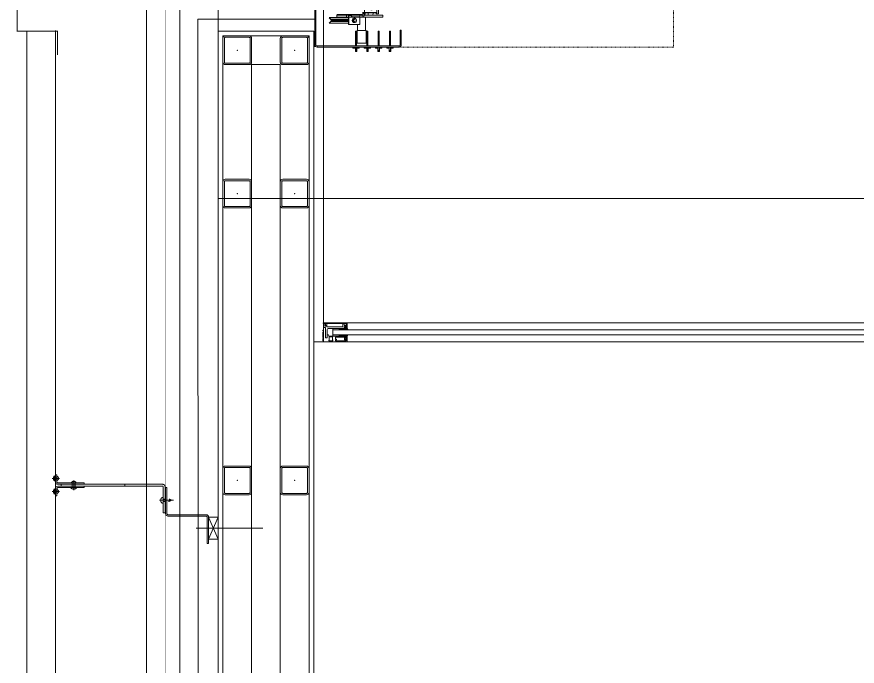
# Model space of a CAD drawing. Extents: x -2749 to 23780, y -1311 to 8245.
# Drawn here: x 1120.4 to 1296.1, y 1287.2 to 1423 of the extents above; entities that cross this region are included whole.
import ezdxf

# ---------------------------------------------------------------- set-up
doc = ezdxf.new("R2010")
doc.units = 0
doc.header["$MEASUREMENT"] = 0
doc.linetypes.add('DOT2', pattern=[0.125, 0, -0.125])
doc.layers.get('0').update_dxf_attribs({"color": 9, "lineweight": 9})
for name, color, linetype, lineweight in [('0 @ 1', 9, 'Continuous', 9), ('06D', 9, 'Continuous', 9), ('10', 9, 'Continuous', 9), ('11', 9, 'Continuous', 9), ('15', 9, 'Continuous', 9), ('20', 9, 'DOT2', 9), ('30', 251, 'Continuous', 9), ('33', 9, 'BATTING', 9), ('40', 9, 'Continuous', 9), ('40B', 9, 'Continuous', 9)]:
    doc.layers.add(name, color=color, linetype=linetype, lineweight=lineweight)
doc.linetypes.add('BATTING', pattern='A,0.0001,-0.1,[134,ltypeshp.shx,S=0.1,R=0,X=-0.1,Y=0],-0.2,[134,ltypeshp.shx,S=0.1,R=180,X=0.1,Y=0],-0.1', length=0.4001)
pattern_1 = [(225, (-604.72494, -2171.82614), (-0.0883883476, 0.0883883476), []), (135, (-604.72494, -2171.82614), (0.0883883476, 0.0883883476), [])]

# ---------------------------------------------------------------- blocks, each defined once
blk = doc.blocks.new('p- alum kaplama profil')
at = {"lineweight": 13}
blk.add_lwpolyline([(7.12, 12.59), (7.12, 26.49)], dxfattribs=at)
at = {"lineweight": 5}
blk.add_lwpolyline([(9.44, 15.16), (4.79, 15.16), (4.79, 17.16), (9.44, 17.16)], close=True, dxfattribs=at)
for points in [[(4.79, 15.16), (9.44, 17.16)], [(9.44, 15.16), (4.79, 17.16)]]:
    blk.add_lwpolyline(points, dxfattribs=at)
at = {"lineweight": 18}
blk.add_lwpolyline([(4.09, 6.16), (-1.41, 6.16), (-1.41, 6.46), (4.09, 6.46, 0.414214), (4.29, 6.66), (4.29, 14.66, -0.414214), (4.79, 15.16), (10.29, 15.16), (10.29, 14.86), (4.79, 14.86, 0.414214), (4.59, 14.66), (4.59, 6.66, -0.414214)], format="xyb", close=True, dxfattribs=at)
blk.add_lwpolyline([(-2.06, 5.56), (-2.06, -2.34), (-2.06, -15.69), (-1.66, -15.69), (-1.66, -2.34), (-1.66, 5.56), (-1.66, 5.56), (-1.66, 5.57), (-1.66, 5.57), (-1.66, 5.58), (-1.66, 5.58), (-1.65, 5.59), (-1.65, 5.59), (-1.65, 5.59), (-1.65, 5.6), (-1.65, 5.6), (-1.64, 5.61), (-1.64, 5.61), (-1.64, 5.62), (-1.64, 5.62), (-1.63, 5.62), (-1.63, 5.63), (-1.63, 5.63), (-1.62, 5.63), (-1.62, 5.64), (-1.61, 5.64), (-1.61, 5.64), (-1.61, 5.64), (-1.6, 5.65), (-1.6, 5.65), (-1.59, 5.65), (-1.59, 5.65), (-1.58, 5.65), (-1.58, 5.65), (-1.57, 5.66), (-1.57, 5.66), (-1.56, 5.66), (-1.56, 5.66), (3.94, 5.66), (3.94, 6.06), (-1.56, 6.06), (-1.58, 6.06), (-1.61, 6.05), (-1.63, 6.05), (-1.66, 6.05), (-1.68, 6.04), (-1.7, 6.03), (-1.73, 6.03), (-1.75, 6.02), (-1.77, 6.01), (-1.79, 6), (-1.82, 5.99), (-1.84, 5.97), (-1.86, 5.96), (-1.88, 5.94), (-1.89, 5.93), (-1.91, 5.91), (-1.93, 5.89), (-1.95, 5.87), (-1.96, 5.85), (-1.97, 5.83), (-1.99, 5.81), (-2, 5.79), (-2.01, 5.77), (-2.02, 5.75), (-2.03, 5.72), (-2.04, 5.7), (-2.04, 5.68), (-2.05, 5.65), (-2.05, 5.63), (-2.06, 5.61), (-2.06, 5.58)], close=True)
blk.add_lwpolyline([(-1.66, -2.34), (-2.06, -2.34)])
for points in [[(-2.36, -10.84), (-2.36, -16.39), (-2.36, -16.39, -0.414214), (-2.51, -16.54), (-2.51, -16.54), (-4.06, -16.54), (-4.06, -16.84), (-2.51, -16.84), (-2.51, -16.84, 0.414214), (-2.06, -16.39), (-2.06, -10.84)], [(-1.36, -10.84), (-1.66, -10.84), (-1.66, -16.39, 0.414214), (-1.21, -16.84), (-1.21, -16.84), (0.34, -16.84), (0.34, -16.54), (-1.21, -16.54), (-1.21, -16.54, -0.414214), (-1.36, -16.39), (-1.36, -16.39)]]:
    blk.add_lwpolyline(points, format="xyb", close=True)
for points in [[(1.56, 7.05, -10), (1.02, 7.13, -10)], [(1.05, 6.91, -10), (1.29, 7.56, -10)], [(1.29, 4.93, -10), (1.29, 7.8, -10)], [(1.53, 6.82, -10), (1.29, 7.56, -10)], [(0.67, 5.66, -10), (1.91, 5.66, -10)], [(0.67, 5.66, -10), (0.67, 5.64, -10), (0.67, 5.62, -10), (0.67, 5.6, -10), (0.68, 5.58, -10), (0.68, 5.56, -10), (0.69, 5.54, -10), (0.69, 5.52, -10), (0.7, 5.5, -10), (0.7, 5.48, -10), (0.71, 5.46, -10), (0.72, 5.45, -10), (0.73, 5.43, -10), (0.74, 5.41, -10), (0.75, 5.4, -10), (0.76, 5.38, -10), (0.77, 5.36, -10), (0.79, 5.35, -10), (0.8, 5.33, -10), (0.81, 5.32, -10), (0.83, 5.31, -10), (0.84, 5.29, -10), (0.86, 5.28, -10), (0.87, 5.27, -10), (0.89, 5.26, -10), (0.91, 5.25, -10), (0.92, 5.24, -10), (0.94, 5.23, -10), (0.96, 5.22, -10), (0.98, 5.21, -10), (1, 5.21, -10), (1.02, 5.2, -10), (1.03, 5.2, -10)], [(0.96, 5.66, -10), (0.97, 5.66, -10), (0.97, 5.66, -10), (0.97, 5.66, -10), (0.98, 5.66, -10), (0.98, 5.66, -10), (0.99, 5.66, -10), (0.99, 5.66, -10), (1, 5.66, -10), (1, 5.67, -10), (1, 5.67, -10), (1.01, 5.67, -10), (1.01, 5.67, -10), (1.01, 5.67, -10), (1.02, 5.68, -10), (1.02, 5.68, -10), (1.02, 5.68, -10), (1.03, 5.69, -10), (1.03, 5.69, -10), (1.03, 5.69, -10), (1.04, 5.7, -10), (1.04, 5.7, -10), (1.04, 5.7, -10), (1.04, 5.71, -10), (1.04, 5.71, -10), (1.05, 5.72, -10), (1.05, 5.72, -10), (1.05, 5.72, -10), (1.05, 5.73, -10), (1.05, 5.73, -10), (1.05, 5.74, -10), (1.05, 5.74, -10), (1.05, 5.75, -10)], [(1.61, 6.87, -10), (0.98, 6.96, -10)], [(1.33, 5.85, -10), (0.98, 5.88, -10)], [(1.05, 5.83, -10), (1.05, 6.01, -10)], [(1.05, 5.75, -10), (1.05, 5.83, -10)], [(1.29, 6.16, -10), (1.29, 6.26, -10)], [(1.53, 5.75, -10), (1.53, 5.92, -10)], [(1.53, 5.75, -10), (1.53, 5.74, -10), (1.53, 5.74, -10), (1.53, 5.73, -10), (1.53, 5.73, -10), (1.53, 5.72, -10), (1.54, 5.72, -10), (1.54, 5.72, -10), (1.54, 5.71, -10), (1.54, 5.71, -10), (1.54, 5.7, -10), (1.54, 5.7, -10), (1.55, 5.7, -10), (1.55, 5.69, -10), (1.55, 5.69, -10), (1.55, 5.69, -10), (1.56, 5.68, -10), (1.56, 5.68, -10), (1.56, 5.68, -10), (1.57, 5.67, -10), (1.57, 5.67, -10), (1.58, 5.67, -10), (1.58, 5.67, -10), (1.58, 5.67, -10), (1.59, 5.66, -10), (1.59, 5.66, -10), (1.6, 5.66, -10), (1.6, 5.66, -10), (1.6, 5.66, -10), (1.61, 5.66, -10), (1.61, 5.66, -10), (1.62, 5.66, -10), (1.62, 5.66, -10)], [(1.55, 5.2, -10), (1.57, 5.2, -10), (1.59, 5.21, -10), (1.6, 5.21, -10), (1.62, 5.22, -10), (1.64, 5.23, -10), (1.66, 5.24, -10), (1.68, 5.25, -10), (1.69, 5.26, -10), (1.71, 5.27, -10), (1.73, 5.28, -10), (1.74, 5.29, -10), (1.76, 5.31, -10), (1.77, 5.32, -10), (1.78, 5.33, -10), (1.8, 5.35, -10), (1.81, 5.36, -10), (1.82, 5.38, -10), (1.83, 5.4, -10), (1.84, 5.41, -10), (1.85, 5.43, -10), (1.86, 5.45, -10), (1.87, 5.46, -10), (1.88, 5.48, -10), (1.89, 5.5, -10), (1.89, 5.52, -10), (1.9, 5.54, -10), (1.9, 5.56, -10), (1.9, 5.58, -10), (1.91, 5.6, -10), (1.91, 5.62, -10), (1.91, 5.64, -10), (1.91, 5.66, -10)], [(1.03, 5.2, -10), (1.04, 5.2, -10), (1.05, 5.19, -10), (1.05, 5.19, -10), (1.06, 5.19, -10), (1.06, 5.19, -10), (1.07, 5.19, -10), (1.07, 5.19, -10), (1.08, 5.19, -10), (1.08, 5.19, -10), (1.09, 5.19, -10), (1.09, 5.18, -10), (1.1, 5.18, -10), (1.1, 5.18, -10), (1.11, 5.18, -10), (1.11, 5.18, -10), (1.12, 5.18, -10), (1.12, 5.18, -10), (1.13, 5.18, -10), (1.13, 5.18, -10), (1.14, 5.18, -10), (1.15, 5.18, -10), (1.15, 5.18, -10), (1.16, 5.17, -10), (1.16, 5.17, -10), (1.17, 5.17, -10), (1.17, 5.17, -10), (1.18, 5.17, -10), (1.18, 5.17, -10), (1.19, 5.17, -10), (1.19, 5.17, -10), (1.2, 5.17, -10), (1.2, 5.17, -10)], [(1.2, 5.17, -10), (1.2, 5.2, -10)], [(1.38, 5.2, -10), (1.2, 5.2, -10)], [(1.38, 5.17, -10), (1.38, 5.2, -10)], [(1.38, 5.17, -10), (1.38, 5.17, -10), (1.39, 5.17, -10), (1.39, 5.17, -10), (1.4, 5.17, -10), (1.41, 5.17, -10), (1.41, 5.17, -10), (1.42, 5.17, -10), (1.42, 5.17, -10), (1.43, 5.17, -10), (1.43, 5.18, -10), (1.44, 5.18, -10), (1.44, 5.18, -10), (1.45, 5.18, -10), (1.45, 5.18, -10), (1.46, 5.18, -10), (1.46, 5.18, -10), (1.47, 5.18, -10), (1.47, 5.18, -10), (1.48, 5.18, -10), (1.48, 5.18, -10), (1.49, 5.18, -10), (1.5, 5.19, -10), (1.5, 5.19, -10), (1.51, 5.19, -10), (1.51, 5.19, -10), (1.52, 5.19, -10), (1.52, 5.19, -10), (1.53, 5.19, -10), (1.53, 5.19, -10), (1.54, 5.19, -10), (1.54, 5.2, -10), (1.55, 5.2, -10)], [(-2.86, -13.04, 0), (-0.86, -13.04, 0)], [(-2.36, -12.52, 0), (-2.4, -12.53, 0), (-2.43, -12.56, 0), (-2.47, -12.58, 0), (-2.5, -12.6, 0), (-2.53, -12.63, 0), (-2.56, -12.66, 0), (-2.59, -12.69, 0), (-2.61, -12.73, 0), (-2.63, -12.76, 0), (-2.65, -12.8, 0), (-2.67, -12.84, 0), (-2.68, -12.88, 0), (-2.69, -12.92, 0), (-2.7, -12.96, 0), (-2.71, -13, 0), (-2.71, -13.04, 0), (-2.71, -13.08, 0), (-2.7, -13.13, 0), (-2.69, -13.17, 0), (-2.68, -13.21, 0), (-2.67, -13.25, 0), (-2.65, -13.28, 0), (-2.63, -13.32, 0), (-2.61, -13.36, 0), (-2.59, -13.39, 0), (-2.56, -13.42, 0), (-2.53, -13.45, 0), (-2.5, -13.48, 0), (-2.47, -13.51, 0), (-2.43, -13.53, 0), (-2.4, -13.55, 0), (-2.36, -13.57, 0)], [(-2.36, -13.04, 0), (-2.36, -12.52, 0)], [(-2.36, -13.04, 0), (-2.36, -12.73, 0)], [(-2.36, -12.73, 0), (-2.36, -13.04, 0)], [(-1.36, -12.73, 0), (-2.36, -12.73, 0)], [(-2.36, -13.04, 0), (-2.36, -13.36, 0)], [(-2.36, -13.04, 0), (-2.36, -13.57, 0)], [(-2.36, -13.36, 0), (-2.36, -13.04, 0)], [(-1.36, -13.36, 0), (-2.36, -13.36, 0)], [(-1.36, -13.04, 0), (-1.36, -12.37, 0)], [(-1.36, -13.72, 0), (-1.32, -13.68, 0), (-1.29, -13.65, 0), (-1.26, -13.61, 0), (-1.23, -13.58, 0), (-1.2, -13.54, 0), (-1.18, -13.5, 0), (-1.16, -13.45, 0), (-1.14, -13.41, 0), (-1.12, -13.37, 0), (-1.1, -13.32, 0), (-1.09, -13.28, 0), (-1.08, -13.23, 0), (-1.07, -13.18, 0), (-1.06, -13.14, 0), (-1.06, -13.09, 0), (-1.06, -13.04, 0), (-1.06, -12.99, 0), (-1.06, -12.95, 0), (-1.07, -12.9, 0), (-1.08, -12.85, 0), (-1.09, -12.81, 0), (-1.1, -12.76, 0), (-1.12, -12.72, 0), (-1.14, -12.67, 0), (-1.16, -12.63, 0), (-1.18, -12.59, 0), (-1.2, -12.55, 0), (-1.23, -12.51, 0), (-1.26, -12.47, 0), (-1.29, -12.43, 0), (-1.32, -12.4, 0), (-1.36, -12.37, 0)], [(-1.36, -13.04, 0), (-1.36, -13.72, 0)], [(-3.84, -17.04, 0), (-3.81, -17.07, 0), (-3.78, -17.1, 0), (-3.75, -17.12, 0), (-3.72, -17.15, 0), (-3.69, -17.17, 0), (-3.66, -17.19, 0), (-3.62, -17.21, 0), (-3.59, -17.23, 0), (-3.55, -17.24, 0), (-3.52, -17.26, 0), (-3.48, -17.27, 0), (-3.44, -17.28, 0), (-3.4, -17.28, 0), (-3.36, -17.29, 0), (-3.32, -17.29, 0), (-3.29, -17.29, 0), (-3.25, -17.29, 0), (-3.21, -17.29, 0), (-3.17, -17.28, 0), (-3.13, -17.28, 0), (-3.09, -17.27, 0), (-3.06, -17.26, 0), (-3.02, -17.24, 0), (-2.98, -17.23, 0), (-2.95, -17.21, 0), (-2.91, -17.19, 0), (-2.88, -17.17, 0), (-2.85, -17.15, 0), (-2.82, -17.12, 0), (-2.79, -17.1, 0), (-2.76, -17.07, 0), (-2.73, -17.04, 0)], [(-3.29, -17.04, 0), (-3.84, -17.04, 0)], [(-2.85, -16.54, 0), (-2.86, -16.51, 0), (-2.87, -16.47, 0), (-2.89, -16.44, 0), (-2.91, -16.41, 0), (-2.93, -16.38, 0), (-2.96, -16.35, 0), (-2.98, -16.33, 0), (-3.01, -16.31, 0), (-3.04, -16.29, 0), (-3.07, -16.27, 0), (-3.11, -16.25, 0), (-3.14, -16.24, 0), (-3.18, -16.23, 0), (-3.21, -16.22, 0), (-3.25, -16.22, 0), (-3.29, -16.22, 0), (-3.32, -16.22, 0), (-3.36, -16.22, 0), (-3.39, -16.23, 0), (-3.43, -16.24, 0), (-3.46, -16.25, 0), (-3.5, -16.27, 0), (-3.53, -16.29, 0), (-3.56, -16.31, 0), (-3.59, -16.33, 0), (-3.61, -16.35, 0), (-3.64, -16.38, 0), (-3.66, -16.41, 0), (-3.68, -16.44, 0), (-3.7, -16.47, 0), (-3.71, -16.51, 0), (-3.73, -16.54, 0)], [(-3.29, -16.54, 0), (-3.73, -16.54, 0)], [(-3.29, -16.54, 0), (-3.55, -16.54, 0)], [(-3.55, -16.54, 0), (-3.29, -16.54, 0)], [(-3.55, -17.04, 0), (-3.55, -16.54, 0)], [(-3.29, -17.54, 0), (-3.29, -16.04, 0)], [(-3.29, -16.54, 0), (-2.85, -16.54, 0)], [(-3.29, -16.54, 0), (-3.03, -16.54, 0)], [(-3.03, -16.54, 0), (-3.29, -16.54, 0)], [(-3.29, -17.04, 0), (-2.73, -17.04, 0)], [(-3.03, -17.04, 0), (-3.03, -16.54, 0)], [(-0.56, -17.04, 0), (-1.11, -17.04, 0)], [(0, -17.04, 0), (-0.03, -17.07, 0), (-0.06, -17.1, 0), (-0.09, -17.12, 0), (-0.12, -17.15, 0), (-0.15, -17.17, 0), (-0.18, -17.19, 0), (-0.22, -17.21, 0), (-0.25, -17.23, 0), (-0.29, -17.24, 0), (-0.33, -17.26, 0), (-0.36, -17.27, 0), (-0.4, -17.28, 0), (-0.44, -17.28, 0), (-0.48, -17.29, 0), (-0.52, -17.29, 0), (-0.56, -17.29, 0), (-0.59, -17.29, 0), (-0.63, -17.29, 0), (-0.67, -17.28, 0), (-0.71, -17.28, 0), (-0.75, -17.27, 0), (-0.79, -17.26, 0), (-0.82, -17.24, 0), (-0.86, -17.23, 0), (-0.89, -17.21, 0), (-0.93, -17.19, 0), (-0.96, -17.17, 0), (-0.99, -17.15, 0), (-1.02, -17.12, 0), (-1.05, -17.1, 0), (-1.08, -17.07, 0), (-1.11, -17.04, 0)], [(-1, -16.54, 0), (-0.98, -16.51, 0), (-0.97, -16.47, 0), (-0.95, -16.44, 0), (-0.93, -16.41, 0), (-0.91, -16.38, 0), (-0.88, -16.35, 0), (-0.86, -16.33, 0), (-0.83, -16.31, 0), (-0.8, -16.29, 0), (-0.77, -16.27, 0), (-0.73, -16.25, 0), (-0.7, -16.24, 0), (-0.66, -16.23, 0), (-0.63, -16.22, 0), (-0.59, -16.22, 0), (-0.56, -16.22, 0), (-0.52, -16.22, 0), (-0.48, -16.22, 0), (-0.45, -16.23, 0), (-0.41, -16.24, 0), (-0.38, -16.25, 0), (-0.34, -16.27, 0), (-0.31, -16.29, 0), (-0.28, -16.31, 0), (-0.25, -16.33, 0), (-0.23, -16.35, 0), (-0.2, -16.38, 0), (-0.18, -16.41, 0), (-0.16, -16.44, 0), (-0.14, -16.47, 0), (-0.13, -16.51, 0), (-0.12, -16.54, 0)], [(-0.56, -16.54, 0), (-1, -16.54, 0)], [(-0.56, -16.54, 0), (-0.82, -16.54, 0)], [(-0.82, -16.54, 0), (-0.56, -16.54, 0)], [(-0.82, -17.04, 0), (-0.82, -16.54, 0)], [(-0.56, -17.54, 0), (-0.56, -16.04, 0)], [(-0.56, -16.54, 0), (-0.3, -16.54, 0)], [(-0.56, -16.54, 0), (-0.12, -16.54, 0)], [(-0.3, -16.54, 0), (-0.56, -16.54, 0)], [(-0.56, -17.04, 0), (0, -17.04, 0)], [(-0.3, -17.04, 0), (-0.3, -16.54, 0)]]:
    blk.add_polyline3d(points)
blk = doc.blocks.new('p-seksiyonel kapı profil')
for p, q in [((-11.79, 6.84), (-11.79, 7.08)), ((-11.25, 7.08), (-11.79, 7.08)), ((-11.28, 7.76), (-11.28, 7.08)), ((-11.28, 7.76), (-11.25, 7.76)), ((-11.25, 7.76), (-10.99, 7.76)), ((-11.25, 7.53), (-11.25, 7.76)), ((-11.25, 7.53), (-10.99, 7.53)), ((-11.25, 6.82), (-11.25, 7.53)), ((-10.99, 7.53), (-10.99, 7.76)), ((-10.99, 7.53), (-10.99, 6.84)), ((-10.71, 7.08), (-10.99, 7.08)), ((-10.71, 6.84), (-10.71, 7.08)), ((-10.71, 7.08), (-10.48, 7.08)), ((-10.48, 7.08), (-10.48, 6.84)), ((-9.42, 6.84), (-9.42, 7.08)), ((-8.89, 7.08), (-9.42, 7.08)), ((-8.92, 7.76), (-8.92, 7.08)), ((-8.92, 7.76), (-8.89, 7.76)), ((-8.89, 7.76), (-8.62, 7.76)), ((-8.89, 7.53), (-8.89, 7.76)), ((-8.89, 7.53), (-8.62, 7.53)), ((-8.89, 6.82), (-8.89, 7.53)), ((-8.62, 7.53), (-8.62, 7.76)), ((-8.62, 7.53), (-8.62, 6.84)), ((-8.35, 7.08), (-8.62, 7.08)), ((-8.35, 6.84), (-8.35, 7.08)), ((-8.35, 7.08), (-8.12, 7.08)), ((-8.12, 7.08), (-8.12, 6.84)), ((-7.06, 6.84), (-7.06, 7.08)), ((-6.53, 7.08), (-7.06, 7.08)), ((-6.56, 7.76), (-6.56, 7.08)), ((-6.56, 7.76), (-6.53, 7.76)), ((-6.53, 7.76), (-6.26, 7.76)), ((-6.53, 7.53), (-6.53, 7.76)), ((-6.53, 7.53), (-6.26, 7.53)), ((-6.53, 6.82), (-6.53, 7.53)), ((-6.26, 7.53), (-6.26, 7.76)), ((-6.26, 7.53), (-6.26, 6.84)), ((-5.99, 7.08), (-6.26, 7.08)), ((-5.99, 6.84), (-5.99, 7.08)), ((-5.99, 7.08), (-5.76, 7.08)), ((-5.76, 7.08), (-5.76, 6.84)), ((-4.7, 6.84), (-4.7, 7.08)), ((-4.16, 7.08), (-4.7, 7.08)), ((-4.19, 7.76), (-4.19, 7.08)), ((-4.19, 7.76), (-4.16, 7.76)), ((-4.16, 7.76), (-3.9, 7.76)), ((-4.16, 7.53), (-4.16, 7.76)), ((-4.16, 7.53), (-3.9, 7.53)), ((-4.16, 6.82), (-4.16, 7.53)), ((-3.9, 7.53), (-3.9, 7.76)), ((-3.9, 7.53), (-3.9, 6.84)), ((-3.63, 7.08), (-3.9, 7.08)), ((-3.63, 6.84), (-3.63, 7.08)), ((-3.63, 7.08), (-3.39, 7.08)), ((-3.39, 7.08), (-3.39, 6.84)), ((-13.26, 6.34), (-13.5, 6.34)), ((-13.5, 3.27), (-13.5, 6.34)), ((-13.5, 6.34), (-13.5, 5.67)), ((-13.5, 6.34), (-13.5, 6.34)), ((-13.5, 5.67), (-13.5, 5.49)), ((-13.5, 5.67), (-13.5, 5.67)), ((-13.5, 5.49), (-13.5, 5.49)), ((-13.26, 3.27), (-13.26, 6.34)), ((-13.02, 6.82), (-13.03, 6.82)), ((-13.02, 6.58), (-13.02, 6.82)), ((-13.02, 6.82), (4.13, 6.82)), ((-13.02, 6.58), (4.13, 6.58)), ((-11.79, 6.84), (-11.28, 6.84)), ((-11.25, 6.58), (-11.25, 3.51)), ((-11.01, 6.58), (-11.01, 3.51)), ((-10.71, 6.84), (-10.99, 6.84)), ((-10.71, 6.84), (-10.48, 6.84)), ((-9.42, 6.84), (-8.92, 6.84)), ((-8.89, 6.58), (-8.89, 3.51)), ((-8.65, 6.58), (-8.65, 3.51)), ((-8.35, 6.84), (-8.62, 6.84)), ((-8.35, 6.84), (-8.12, 6.84)), ((-7.06, 6.84), (-6.56, 6.84)), ((-6.53, 6.58), (-6.53, 3.51)), ((-6.29, 6.58), (-6.29, 3.51)), ((-5.99, 6.84), (-6.26, 6.84)), ((-6.14, 5.99), (-6.14, 3.39)), ((-6.14, 5.99), (-4.25, 5.99)), ((-5.99, 6.84), (-5.76, 6.84)), ((-5.67, 6.04), (-5.72, 5.99)), ((-5.67, 6.04), (-5.53, 6.04)), ((-5.53, 6.04), (-4.73, 6.04)), ((-4.68, 5.99), (-4.73, 6.04)), ((-4.7, 6.84), (-4.19, 6.84)), ((-4.25, 3.39), (-4.25, 5.99)), ((-4.16, 6.58), (-4.16, 3.51)), ((-3.93, 6.58), (-3.93, 3.51)), ((-3.63, 6.84), (-3.9, 6.84)), ((-3.63, 6.84), (-3.39, 6.84)), ((4.13, 6.58), (4.13, 6.82)), ((4.37, 6.34), (4.6, 6.34)), ((4.37, 6.34), (4.37, -1.04)), ((4.6, 6.34), (4.6, -1.04)), ((-13.26, 3.27), (-13.5, 3.27)), ((-11.01, 3.51), (-11.25, 3.51)), ((-8.65, 3.51), (-8.89, 3.51)), ((-6.29, 3.51), (-6.53, 3.51)), ((-6.14, 3.39), (-4.25, 3.39)), ((-6.03, 3.39), (-6.03, 0.6)), ((-4.85, 2.07), (-4.85, 0.59)), ((-4.85, 2.07), (-2.52, 2.07)), ((-4.37, 2.07), (-4.37, 3.39)), ((-3.93, 3.51), (-4.16, 3.51)), ((-2.52, 2.07), (-2.52, 0.59)), ((-2.52, 2.07), (-2.44, 2.07)), ((-2.44, 2.07), (-2.44, 0.59)), ((1.61, 1.83), (-2.44, 1.83)), ((1.62, 1.8), (-2.44, 1.8)), ((1.27, 1.44), (1.62, 1.8)), ((-9.63, 0.12), (-9.63, 0.59)), ((-9.63, 0.59), (-5.32, 0.59)), ((-9.63, 0.12), (-5.85, 0.12)), ((-6.03, 0.6), (-5.77, 0.6)), ((-5.85, -0.36), (-5.85, 0.12)), ((-5.82, 0.15), (-5.82, -0.36)), ((-5.79, 0.6), (-5.79, 0.59)), ((-5.79, 0.12), (-5.79, 0.15)), ((-5.79, 0.12), (-5.32, 0.12)), ((-5.79, -0.13), (-5.79, 0.12)), ((-5.77, 0.6), (-4.85, 0.6)), ((-5.06, 0), (-5.41, 0)), ((-5.32, 0.12), (-5.32, 0.59)), ((-4.85, 0.59), (-5.32, 0.59)), ((-5.32, 0.12), (-5.32, 0)), ((-5.32, 0.12), (-0.24, 0.12)), ((-4.89, 0), (-5.06, 0)), ((-4.83, 0), (-4.89, 0)), ((-4.85, 0.59), (-3.19, 0.59)), ((-4.85, 0.59), (-4.85, 0.47)), ((-4.85, 0.47), (-3.19, 0.47)), ((-4.84, 0.4), (-4.85, 0.47)), ((-4.84, 0.34), (-4.84, 0.4)), ((-4.83, 0.28), (-4.84, 0.34)), ((-4.83, 0.22), (-4.83, 0.28)), ((-4.82, 0.18), (-4.83, 0.22)), ((-4.81, 0), (-4.83, 0)), ((-4.81, 0.15), (-4.82, 0.18)), ((-4.8, 0.12), (-4.81, 0.15)), ((-4.55, 0), (-4.81, 0)), ((-4.78, 0.12), (-4.8, 0.12)), ((-4.53, 0), (-4.55, 0)), ((-4.47, 0), (-4.53, 0)), ((-3.36, 0), (-4.47, 0)), ((-4.13, 1.38), (-4.15, 1.24)), ((-4.15, 1.24), (-4.13, 1.1)), ((-4.07, 1.51), (-4.13, 1.38)), ((-4.13, 1.1), (-4.07, 0.97)), ((-3.97, 1.61), (-4.07, 1.51)), ((-4.04, 1.38), (-4.07, 1.24)), ((-4.07, 1.24), (-4.04, 1.1)), ((-4.07, 0.97), (-3.97, 0.87)), ((-3.98, 1.51), (-4.04, 1.38)), ((-4.04, 1.1), (-3.98, 0.97)), ((-3.89, 1.61), (-3.98, 1.51)), ((-3.98, 0.97), (-3.89, 0.87)), ((-3.85, 1.68), (-3.97, 1.61)), ((-3.97, 0.87), (-3.85, 0.8)), ((-3.77, 1.68), (-3.89, 1.61)), ((-3.89, 0.87), (-3.77, 0.8)), ((-3.72, 1.71), (-3.85, 1.68)), ((-3.85, 0.8), (-3.72, 0.77)), ((-3.84, 1.65), (-3.63, 1.44)), ((-3.63, 1.04), (-3.83, 0.83)), ((-3.64, 1.71), (-3.77, 1.68)), ((-3.77, 0.8), (-3.64, 0.77)), ((-3.58, 1.7), (-3.72, 1.71)), ((-3.72, 0.77), (-3.58, 0.78)), ((-3.26, 1.44), (-3.63, 1.44)), ((-3.26, 1.04), (-3.63, 1.04)), ((-3.45, 1.65), (-3.58, 1.7)), ((-3.58, 0.78), (-3.45, 0.83)), ((-3.22, 1.24), (-3.55, 1.24)), ((-3.34, 1.56), (-3.45, 1.65)), ((-3.45, 0.83), (-3.34, 0.92)), ((-3.23, 0), (-3.36, 0)), ((-3.26, 1.45), (-3.34, 1.56)), ((-3.34, 0.92), (-3.26, 1.04)), ((-3.22, 1.31), (-3.26, 1.45)), ((-3.26, 1.04), (-3.22, 1.17)), ((-3.13, 0), (-3.23, 0)), ((-3.22, 1.17), (-3.22, 1.31)), ((-3.19, 0.59), (-2.52, 0.59)), ((-3.19, 0.59), (-3.19, 0.47)), ((-3.19, 0.47), (-3.16, 0.41)), ((-3.16, 0.41), (-3.07, 0.35)), ((-2.71, 0), (-3.13, 0)), ((-3.07, 0.35), (-2.93, 0.3)), ((-2.93, 0.3), (-2.74, 0.25)), ((-2.74, 0.25), (-2.5, 0.21)), ((-2.29, 0), (-2.71, 0)), ((-2.52, 0.59), (-2.5, 0.59)), ((-2.44, 0.59), (-2.5, 0.59)), ((-2.5, 0.59), (-2.5, 0.21)), ((-2.5, 0.21), (-2.49, 0.17)), ((-2.49, 0.17), (-2.48, 0.14)), ((-2.48, 0.14), (-2.46, 0.12)), ((-2.46, 0.12), (-2.45, 0.12)), ((1.27, 1.44), (-2.44, 1.44)), ((1.18, 1.24), (-2.44, 1.24)), ((1.26, 1.04), (-2.44, 1.04)), ((1.62, 0.68), (-2.44, 0.68)), ((1.61, 0.65), (-2.44, 0.65)), ((-2.44, 0.59), (-2.44, 0.12)), ((-2.01, 0.59), (-2.44, 0.59)), ((-2.19, 0), (-2.29, 0)), ((-2.06, 0), (-2.19, 0)), ((-1.64, 0), (-2.06, 0)), ((-2.01, 0.59), (-2.01, 0.12)), ((-2.01, 0.59), (0, 0.59)), ((-1.69, 0.65), (-1.74, 0.59)), ((-1.53, 0), (-1.64, 0)), ((-0.95, 0), (-1.53, 0)), ((-0.89, 0), (-0.95, 0)), ((-0.87, 0), (-0.89, 0)), ((-0.6, 0), (-0.87, 0)), ((-0.62, 0.59), (-0.68, 0.65)), ((-0.58, 0), (-0.6, 0)), ((-0.52, 0), (-0.58, 0)), ((-0.36, 0), (-0.52, 0)), ((0, 0), (-0.36, 0)), ((-0.24, 0.12), (-0.24, 0)), ((-0.24, 0.12), (0, 0.12)), ((0, 0.12), (0, 0.59)), ((0, 0), (0, 0)), ((1.62, 0.68), (1.26, 1.04)), ((-9.19, -1.11), (-9.22, -1.11)), ((-9.22, -1.18), (-9.22, -1.11)), ((-9.22, -1.18), (-9.19, -1.12)), ((-9.22, -1.2), (-9.22, -1.18)), ((-9.19, -1.41), (-9.22, -1.2)), ((-9.22, -1.65), (-9.22, -1.2)), ((-9.22, -1.65), (-9.19, -1.42)), ((-9.22, -1.68), (-9.22, -1.65)), ((-9.19, -1.88), (-9.22, -1.68)), ((-9.22, -2.05), (-9.22, -1.68)), ((-9.19, -1.07), (-9.19, -1.12)), ((-9.19, -1.07), (-8.74, -1.07)), ((-9.19, -1.12), (-9.19, -1.11)), ((-9.19, -1.12), (-9.19, -1.16)), ((-9.19, -1.16), (-9.19, -1.42)), ((-9.19, -1.16), (-8.74, -1.16)), ((-9.19, -1.42), (-9.19, -1.41)), ((-9.19, -1.42), (-9.19, -1.67)), ((-9.19, -1.67), (-8.74, -1.67)), ((-9.19, -1.67), (-9.19, -1.88)), ((-8.74, -0.14), (-8.27, -0.14)), ((-8.74, -2.18), (-8.74, -0.14)), ((-8.39, -0.36), (-5.79, -0.36)), ((-8.39, -0.36), (-8.39, -0.4)), ((-8.39, -3.93), (-8.39, -0.4)), ((-8.39, -0.4), (-5.79, -0.4)), ((-8.21, -1.66), (-8.28, -1.86)), ((-8.27, -0.36), (-8.27, -0.14)), ((-8.1, -1.47), (-8.21, -1.66)), ((-8.1, -1.75), (-8.21, -1.94)), ((-7.96, -1.31), (-8.1, -1.47)), ((-7.96, -1.59), (-8.1, -1.75)), ((-8.02, -1.83), (-7.88, -1.66)), ((-8.02, -1.86), (-7.88, -1.69)), ((-7.8, -1.17), (-7.96, -1.31)), ((-7.8, -1.45), (-7.96, -1.59)), ((-7.76, -1.55), (-7.88, -1.8)), ((-7.88, -1.66), (-7.78, -1.57)), ((-7.88, -1.69), (-7.81, -1.63)), ((-7.87, -1.87), (-7.76, -1.62)), ((-7.62, -1.06), (-7.8, -1.17)), ((-7.62, -1.34), (-7.8, -1.45)), ((-7.77, -1.83), (-7.67, -1.75)), ((-7.49, -1.52), (-7.76, -1.55)), ((-7.76, -1.62), (-7.76, -1.55)), ((-7.76, -1.62), (-7.48, -1.6)), ((-7.74, -1.54), (-7.71, -1.52)), ((-7.71, -1.52), (-7.52, -1.42)), ((-7.67, -1.53), (-7.52, -1.45)), ((-7.67, -1.75), (-7.56, -1.68)), ((-7.42, -0.99), (-7.62, -1.06)), ((-7.42, -1.27), (-7.62, -1.34)), ((-7.59, -0.1), (-7.59, -0.36)), ((-7.56, -1.68), (-7.44, -1.63)), ((-7.52, -1.42), (-7.31, -1.36)), ((-7.52, -1.45), (-7.31, -1.39)), ((-7.22, -1.49), (-7.49, -1.52)), ((-7.48, -1.6), (-7.18, -1.57)), ((-7.44, -1.63), (-7.31, -1.59)), ((-7.21, -0.95), (-7.42, -0.99)), ((-7.21, -1.23), (-7.42, -1.27)), ((-7.31, -1.36), (-7.09, -1.33)), ((-7.31, -1.39), (-7.09, -1.37)), ((-7.31, -1.59), (-7.18, -1.57)), ((-7.18, -1.49), (-7.22, -1.49)), ((-7.13, -0.95), (-7.21, -0.95)), ((-6.99, -1.23), (-7.21, -1.23)), ((-6.89, -1.46), (-7.18, -1.49)), ((-7.18, -1.57), (-7.14, -1.57)), ((-7.18, -1.57), (-7.05, -1.57)), ((-7.14, -1.57), (-6.87, -1.54)), ((-7.09, -0.96), (-7.09, -0.94)), ((-7.09, -1.33), (-6.87, -1.36)), ((-7.09, -1.37), (-6.87, -1.39)), ((-7.05, -1.57), (-6.92, -1.58)), ((-6.78, -1.26), (-6.99, -1.23)), ((-6.92, -1.58), (-6.79, -1.61)), ((-6.61, -1.44), (-6.89, -1.46)), ((-6.87, -1.36), (-6.66, -1.42)), ((-6.87, -1.39), (-6.71, -1.43)), ((-6.87, -1.54), (-6.61, -1.51)), ((-6.79, -1.61), (-6.67, -1.66)), ((-6.58, -1.33), (-6.78, -1.26)), ((-6.67, -1.66), (-6.56, -1.72)), ((-6.66, -1.42), (-6.64, -1.43)), ((-6.61, -1.51), (-6.61, -1.44)), ((-6.52, -1.56), (-6.61, -1.44)), ((-6.61, -1.51), (-6.52, -1.63)), ((-6.59, -0.36), (-6.59, -0.1)), ((-6.39, -1.44), (-6.58, -1.33)), ((-6.58, -1.45), (-6.47, -1.52)), ((-6.56, -1.72), (-6.45, -1.8)), ((-6.55, -1.5), (-6.47, -1.55)), ((-6.27, -1.9), (-6.52, -1.56)), ((-6.52, -1.63), (-6.27, -1.99)), ((-6.47, -1.52), (-6.3, -1.66)), ((-6.47, -1.55), (-6.3, -1.69)), ((-6.23, -1.57), (-6.39, -1.44)), ((-6.3, -1.66), (-6.16, -1.83)), ((-6.3, -1.69), (-6.16, -1.86)), ((-6.09, -1.74), (-6.23, -1.57)), ((-5.98, -1.92), (-6.09, -1.74)), ((-5.92, -0.36), (-5.92, -0.09)), ((-5.85, -0.07), (-5.9, -0.07)), ((-5.9, -0.07), (-5.9, -0.36)), ((-5.79, -0.29), (-5.79, -0.13)), ((-5.79, -0.13), (-5.41, -0.13)), ((-5.79, -0.13), (-5.79, -0.16)), ((-5.79, -0.31), (-5.41, -0.31)), ((-5.79, -0.32), (-5.79, -0.36)), ((-5.79, -0.36), (-5.79, -0.4)), ((-5.79, -0.36), (-5.41, -0.36)), ((-5.79, -3.93), (-5.79, -0.4)), ((-5.7, -0.4), (-5.79, -0.4)), ((-5.61, -0.39), (-5.7, -0.4)), ((-5.53, -0.39), (-5.61, -0.39)), ((-5.46, -0.38), (-5.53, -0.39)), ((-5.41, -0.38), (-5.46, -0.38)), ((1.59, -1.51), (1.59, -1.27)), ((4.13, -1.27), (1.59, -1.27)), ((4.13, -1.51), (1.59, -1.51)), ((4.13, -1.27), (4.13, -1.51)), ((4.37, -1.04), (4.6, -1.04)), ((-9.22, -2.05), (-9.19, -1.88)), ((-9.2, -2.05), (-9.22, -2.06)), ((-9.22, -2.06), (-9.22, -2.05)), ((-9.19, -2.09), (-9.19, -1.88)), ((-9.19, -1.88), (-9.19, -1.88)), ((-9.19, -2.09), (-8.74, -2.09)), ((-8.74, -4.56), (-8.74, -2.18)), ((-8.74, -2.18), (-8.39, -2.18)), ((-8.28, -1.86), (-8.31, -2.07)), ((-8.31, -2.07), (-8.31, -2.16)), ((-8.28, -2.14), (-8.31, -2.35)), ((-8.31, -2.35), (-8.31, -2.56)), ((-8.31, -2.56), (-8.29, -2.67)), ((-8.21, -1.94), (-8.28, -2.14)), ((-8.28, -2.72), (-8.28, -2.71)), ((-8.22, -2.92), (-8.28, -2.72)), ((-8.13, -2.35), (-8.24, -2.6)), ((-8.24, -2.67), (-8.13, -2.41)), ((-8.24, -2.67), (-8.24, -2.6)), ((-8.16, -2.79), (-8.24, -2.67)), ((-8, -3.26), (-8.22, -2.92)), ((-8.21, -2.45), (-8.19, -2.24)), ((-8.21, -2.48), (-8.19, -2.27)), ((-8.21, -2.45), (-8.21, -2.48)), ((-8.19, -2.24), (-8.13, -2.03)), ((-8.19, -2.27), (-8.13, -2.06)), ((-8.13, -2.91), (-8.17, -2.77)), ((-7.91, -3.15), (-8.16, -2.79)), ((-8.13, -2.03), (-8.02, -1.83)), ((-8.13, -2.06), (-8.02, -1.86)), ((-8.02, -2.1), (-8.13, -2.35)), ((-8.13, -2.41), (-8, -2.15)), ((-8.02, -3.11), (-8.13, -2.91)), ((-8.09, -2.53), (-8.08, -2.4)), ((-8.09, -2.66), (-8.09, -2.53)), ((-8.07, -2.79), (-8.09, -2.66)), ((-8.08, -2.4), (-8.05, -2.27)), ((-8.03, -2.91), (-8.07, -2.79)), ((-8.05, -2.27), (-8, -2.15)), ((-7.98, -3.03), (-8.03, -2.91)), ((-8, -2.07), (-8.02, -2.1)), ((-7.88, -3.27), (-8.02, -3.11)), ((-7.88, -1.8), (-8, -2.07)), ((-8, -2.15), (-7.94, -2.03)), ((-8, -2.15), (-7.99, -2.11)), ((-7.68, -3.51), (-8, -3.26)), ((-7.99, -2.11), (-7.87, -1.87)), ((-7.91, -3.15), (-7.98, -3.03)), ((-7.94, -2.03), (-7.86, -1.93)), ((-7.83, -3.25), (-7.91, -3.15)), ((-7.82, -3.27), (-7.91, -3.15)), ((-7.77, -3.38), (-7.88, -3.27)), ((-7.86, -1.93), (-7.77, -1.83)), ((-7.73, -3.34), (-7.83, -3.25)), ((-7.57, -3.61), (-7.82, -3.27)), ((-7.62, -3.41), (-7.73, -3.34)), ((-7.68, -2.57), (-7.66, -2.41)), ((-7.67, -2.53), (-7.68, -2.49)), ((-7.67, -2.6), (-7.68, -2.52)), ((-7.66, -2.64), (-7.68, -2.52)), ((-7.66, -2.73), (-7.68, -2.57)), ((-7.63, -3.53), (-7.68, -3.51)), ((-7.62, -2.68), (-7.67, -2.53)), ((-7.62, -2.75), (-7.67, -2.6)), ((-7.66, -2.41), (-7.6, -2.26)), ((-7.59, -2.79), (-7.66, -2.64)), ((-7.59, -2.87), (-7.66, -2.73)), ((-7.62, -2.67), (-7.55, -2.73)), ((-7.52, -2.82), (-7.62, -2.68)), ((-7.52, -2.88), (-7.62, -2.75)), ((-7.51, -3.48), (-7.62, -3.41)), ((-7.6, -2.26), (-7.49, -2.14)), ((-7.59, -2.26), (-7.59, -2.53)), ((-7.54, -2.32), (-7.59, -2.46)), ((-7.59, -2.46), (-7.59, -2.61)), ((-7.59, -2.53), (-7.59, -2.7)), ((-7.59, -2.61), (-7.54, -2.75)), ((-7.49, -2.91), (-7.59, -2.79)), ((-7.49, -3), (-7.59, -2.87)), ((-7.57, -2.76), (-7.53, -2.79)), ((-7.46, -2.19), (-7.54, -2.32)), ((-7.54, -2.75), (-7.46, -2.87)), ((-7.53, -2.79), (-7.52, -2.8)), ((-7.45, -2.89), (-7.52, -2.82)), ((-7.4, -2.98), (-7.52, -2.88)), ((-7.38, -3.52), (-7.51, -3.48)), ((-7.49, -2.14), (-7.36, -2.04)), ((-7.36, -3.01), (-7.49, -2.91)), ((-7.36, -3.09), (-7.49, -3)), ((-7.34, -2.1), (-7.46, -2.19)), ((-7.46, -2.87), (-7.34, -2.97)), ((-7.25, -3.05), (-7.4, -2.98)), ((-7.36, -2.04), (-7.21, -1.99)), ((-7.21, -3.06), (-7.36, -3.01)), ((-7.21, -3.14), (-7.36, -3.09)), ((-7.2, -2.05), (-7.34, -2.1)), ((-7.34, -2.97), (-7.2, -3.02)), ((-7.09, -3.07), (-7.25, -3.05)), ((-7.21, -1.99), (-7.05, -1.98)), ((-7.05, -3.07), (-7.21, -3.06)), ((-7.05, -3.15), (-7.21, -3.14)), ((-7.05, -2.03), (-7.2, -2.05)), ((-7.2, -3.02), (-7.05, -3.03)), ((-6.93, -3.05), (-7.09, -3.07)), ((-7.05, -1.98), (-6.89, -2.01)), ((-6.91, -2.07), (-7.05, -2.03)), ((-7.05, -3.03), (-6.91, -3)), ((-6.89, -3.04), (-7.05, -3.07)), ((-6.89, -3.12), (-7.05, -3.15)), ((-6.79, -2.99), (-6.93, -3.05)), ((-6.78, -2.14), (-6.91, -2.07)), ((-6.91, -3), (-6.78, -2.92)), ((-6.89, -2.01), (-6.75, -2.08)), ((-6.75, -2.96), (-6.89, -3.04)), ((-6.75, -3.05), (-6.89, -3.12)), ((-6.51, -3.51), (-6.88, -3.64)), ((-6.74, -3.5), (-6.87, -3.54)), ((-6.66, -2.89), (-6.79, -2.99)), ((-6.67, -2.25), (-6.78, -2.14)), ((-6.78, -2.92), (-6.67, -2.82)), ((-6.75, -2.08), (-6.63, -2.19)), ((-6.63, -2.85), (-6.75, -2.96)), ((-6.63, -2.94), (-6.75, -3.05)), ((-6.62, -3.45), (-6.74, -3.5)), ((-6.66, -2.82), (-6.73, -2.89)), ((-6.42, -3.5), (-6.7, -3.53)), ((-6.61, -2.39), (-6.67, -2.25)), ((-6.67, -2.82), (-6.61, -2.68)), ((-6.57, -2.69), (-6.66, -2.82)), ((-6.66, -2.8), (-6.61, -2.76)), ((-6.57, -2.76), (-6.66, -2.89)), ((-6.63, -2.19), (-6.55, -2.33)), ((-6.63, -2.73), (-6.56, -2.67)), ((-6.55, -2.72), (-6.63, -2.85)), ((-6.55, -2.8), (-6.63, -2.94)), ((-6.51, -3.38), (-6.62, -3.45)), ((-6.59, -2.53), (-6.61, -2.39)), ((-6.61, -2.68), (-6.59, -2.53)), ((-6.59, -2.53), (-6.59, -2.26)), ((-6.59, -2.7), (-6.59, -2.53)), ((-6.51, -2.54), (-6.57, -2.69)), ((-6.51, -2.61), (-6.57, -2.76)), ((-6.55, -2.33), (-6.5, -2.48)), ((-6.5, -2.56), (-6.55, -2.72)), ((-6.5, -2.64), (-6.55, -2.8)), ((-6.5, -2.49), (-6.51, -2.54)), ((-6.5, -2.52), (-6.51, -2.61)), ((-6.41, -3.3), (-6.51, -3.38)), ((-6.5, -2.48), (-6.5, -2.64)), ((-6.5, -2.52), (-6.5, -2.56)), ((-6.45, -1.8), (-6.35, -1.89)), ((-6.31, -3.26), (-6.42, -3.5)), ((-6.32, -3.2), (-6.41, -3.3)), ((-6.18, -3.25), (-6.37, -3.41)), ((-6.35, -1.89), (-6.27, -1.99)), ((-6.24, -3.1), (-6.32, -3.2)), ((-6.19, -3.02), (-6.31, -3.26)), ((-6.16, -3.1), (-6.29, -3.27)), ((-6.18, -2.03), (-6.27, -1.9)), ((-6.27, -1.99), (-6.18, -2.11)), ((-6.27, -1.99), (-6.2, -2.1)), ((-6.18, -2.98), (-6.24, -3.1)), ((-6.2, -2.1), (-6.15, -2.22)), ((-6.18, -2.98), (-6.19, -3.02)), ((-5.94, -2.38), (-6.18, -2.03)), ((-6.18, -2.11), (-5.94, -2.45)), ((-6.05, -2.71), (-6.18, -2.98)), ((-6.13, -2.86), (-6.18, -2.98)), ((-6.17, -3.24), (-6.08, -3.13)), ((-6.16, -1.83), (-6.05, -2.02)), ((-6.16, -1.86), (-6.05, -2.05)), ((-6.05, -2.91), (-6.16, -3.1)), ((-6.15, -2.22), (-6.11, -2.34)), ((-6.1, -2.73), (-6.13, -2.86)), ((-6.11, -2.34), (-6.09, -2.47)), ((-6.09, -2.6), (-6.1, -2.73)), ((-6.09, -2.47), (-6.09, -2.6)), ((-6.08, -3.13), (-5.97, -2.95)), ((-6.05, -2.02), (-5.99, -2.23)), ((-6.05, -2.05), (-5.99, -2.26)), ((-5.94, -2.45), (-6.05, -2.71)), ((-5.99, -2.7), (-6.05, -2.91)), ((-5.99, -2.23), (-5.98, -2.29)), ((-5.99, -2.26), (-5.98, -2.29)), ((-5.97, -2.55), (-5.99, -2.7)), ((-5.91, -2.12), (-5.98, -1.92)), ((-5.97, -2.95), (-5.9, -2.74)), ((-5.94, -2.45), (-5.94, -2.38)), ((-5.87, -2.33), (-5.91, -2.12)), ((-5.9, -2.74), (-5.87, -2.53)), ((-5.86, -2.44), (-5.87, -2.33)), ((-5.87, -2.53), (-5.86, -2.44)), ((-8.27, -4.56), (-9.69, -4.56)), ((-9.69, -5.74), (-9.69, -4.56)), ((-9.19, -4), (-9.22, -3.94)), ((-9.22, -4.12), (-9.22, -3.94)), ((-9.22, -4.12), (-9.19, -4)), ((-9.22, -4.14), (-9.22, -4.12)), ((-9.19, -4.37), (-9.22, -4.14)), ((-9.22, -4.56), (-9.22, -4.14)), ((-9.21, -4.56), (-9.19, -4.37)), ((-9.19, -3.9), (-9.19, -4)), ((-9.19, -3.9), (-8.74, -3.9)), ((-9.19, -4), (-9.19, -4.1)), ((-9.19, -4), (-9.19, -4)), ((-9.19, -4.1), (-9.19, -4.37)), ((-9.19, -4.1), (-8.74, -4.1)), ((-9.19, -4.37), (-9.19, -4.56)), ((-9.19, -4.37), (-9.19, -4.37)), ((-8.39, -3.93), (-5.79, -3.93)), ((-8.27, -3.93), (-8.27, -6.14)), ((-7.3, -3.59), (-7.57, -3.61)), ((-7.56, -3.93), (-7.56, -6.14)), ((-5.79, -3.97), (-7.56, -3.97)), ((-7.29, -3.65), (-7.43, -3.6)), ((-7.26, -3.55), (-7.38, -3.52)), ((-7.04, -3.57), (-7.3, -3.59)), ((-6.88, -3.64), (-7.29, -3.65)), ((-7.13, -3.57), (-7.26, -3.55)), ((-7.09, -3.6), (-7.24, -3.59)), ((-7, -3.56), (-7.13, -3.57)), ((-6.87, -3.58), (-7.09, -3.6)), ((-7, -3.56), (-7.04, -3.57)), ((-6.7, -3.53), (-7, -3.56)), ((-6.87, -3.54), (-7, -3.56)), ((-6.72, -3.54), (-6.87, -3.58)), ((-5.79, -3.93), (-5.7, -3.93)), ((-5.79, -3.93), (-5.79, -4.01)), ((-5.79, -8.86), (-5.79, -4.01)), ((-5.79, -4.01), (-5.41, -4.01)), ((-5.7, -3.93), (-5.61, -3.92)), ((-5.61, -3.92), (-5.53, -3.92)), ((-5.53, -3.92), (-5.46, -3.91)), ((-5.46, -3.91), (-5.41, -3.91)), ((-9.69, -5.74), (-8.27, -5.74)), ((-8.74, -5.88), (-8.74, -5.74)), ((-8.74, -5.88), (-8.27, -5.88)), ((-7.56, -6.14), (-8.27, -6.14)), ((-8.27, -6.14), (-8.27, -6.63)), ((-7.56, -6.63), (-8.27, -6.63)), ((-7.56, -6.14), (-7.56, -6.63)), ((-7.56, -6.33), (-5.79, -6.33)), ((-5.92, -7.82), (-5.92, -6.82)), ((-5.85, -6.81), (-5.9, -6.81)), ((-5.9, -6.81), (-5.9, -7.84)), ((-5.85, -8.04), (-5.85, -6.61)), ((-5.82, -6.58), (-5.82, -8.07)), ((-5.9, -7.84), (-5.85, -7.84)), ((-5.79, -8.86), (-5.41, -8.86))]:
    blk.add_line(p, q)
for centre, radius, start, end in [((-13.02, 6.34), 0.473, 90, 180), ((-13.03, 6.34), 0.473, 90, 180), ((-13.02, 6.34), 0.236, 90, 180), ((-11.28, 6.81), 0.0295, 11.537, 90), ((-10.99, 6.81), 0.0295, 90, 168.463), ((-8.92, 6.81), 0.0295, 11.537, 90), ((-8.62, 6.81), 0.0295, 90, 168.463), ((-6.56, 6.81), 0.0295, 11.537, 90), ((-6.26, 6.81), 0.0295, 90, 168.463), ((-4.19, 6.81), 0.0295, 11.537, 90), ((-3.9, 6.81), 0.0295, 90, 168.463), ((4.13, 6.34), 0.473, 0, 90), ((4.13, 6.34), 0.236, 0, 90), ((-7.09, -0.1), 0.502, 153.6489, 180), ((-7.09, -0.1), 0.502, 0, 26.3511), ((-5.82, 0.12), 0.0295, 90, 180), ((-5.32, 0.12), 0.472, 90, 180), ((-3.84, 1.24), 0.295, 0.8144, 45), ((-3.84, 1.24), 0.295, 315.6236, 359.6289), ((1.47, 1.24), 0.295, 135, 179.1856), ((1.47, 1.24), 0.295, 180.3711, 224.3764), ((-5.9, -0.09), 0.0177, 90, 180), ((4.13, -1.04), 0.473, 270, 0), ((4.13, -1.04), 0.236, 270, 0), ((-5.9, -6.82), 0.0177, 90, 180), ((-5.82, -6.61), 0.0295, 90, 180), ((-5.9, -7.82), 0.0177, 180, 270), ((-5.82, -8.04), 0.0295, 180, 270)]:
    blk.add_arc(centre, radius, start, end)
blk = doc.blocks.new('p-seksiyonel-5851')
at = {"layer": '20'}
blk.add_lwpolyline([(-316.7, -1.22), (-316.7, -67.69), (99.99, -67.69), (99.99, -1.22)], dxfattribs=at)
at = {"layer": '10', "rotation": 90}
blk.add_blockref('p-seksiyonel kapı profil', (-309.86, 2.71), dxfattribs=at)
blk = doc.blocks.new('prf-60x60')
for points in [[(-2.5, -6), (2.5, -6, 0.414214), (3, -5.5), (3, -0.5, 0.414214), (2.5, 0), (-2.5, 0, 0.414214), (-3, -0.5), (-3, -5.5, 0.414214)], [(-2.5, -5.7), (2.5, -5.7, 0.414214), (2.7, -5.5), (2.7, -0.5, 0.414214), (2.5, -0.3), (-2.5, -0.3, 0.414214), (-2.7, -0.5), (-2.7, -5.5, 0.414214)]]:
    blk.add_lwpolyline(points, format="xyb", close=True)
at = {"color": 252}
blk.add_point((0, -3), dxfattribs=at)
blk = doc.blocks.new('p-strahle-alüminyumdoğramaprofili')
at = {"layer": '10'}
h = blk.add_hatch(dxfattribs=at)
h.set_pattern_fill('NET', color=256, angle=315, style=0)
h.set_pattern_definition(pattern_1)
h.paths.add_polyline_path([(-4.62, 2.65), (-4.68, 2.65), (-4.72, 2.75), (-4.72, 2.8), (-4.69, 2.8), (-4.69, 2.92), (-4.98, 2.92), (-4.98, 2.8), (-4.95, 2.8), (-4.99, 2.65), (-5.08, 2.66), (-5.25, 2.28), (-5.14, 2.28), (-5.14, 2.33), (-4.98, 2.52, 0.2599), (-4.9, 2.28), (-4.66, 2.28, 0.382682)])
h.paths.add_polyline_path([(-4.86, 2.52), (-4.67, 2.52, -2.16717)], flags=16)
h = blk.add_hatch(dxfattribs=at)
h.set_pattern_fill('NET', color=256, angle=315, style=0)
h.set_pattern_definition([(225, (-608.45214, -2173.53612), (-0.0883883476, 0.0883883476), []), (135, (-608.45214, -2173.53612), (0.0883883476, 0.0883883476), [])])
h.paths.add_polyline_path([(-3.45, 2.28), (-3.45, 2.57), (-4.49, 2.57), (-4.49, 2.28)])
h = blk.add_hatch(dxfattribs=at)
h.set_pattern_fill('NET', color=256, angle=315, style=0)
h.set_pattern_definition(pattern_1)
h.paths.add_polyline_path([(-4.62, 0.88), (-4.68, 0.88), (-4.72, 0.77), (-4.72, 0.73), (-4.69, 0.73), (-4.69, 0.6), (-4.98, 0.6), (-4.98, 0.73), (-4.95, 0.73), (-4.99, 0.88), (-5.08, 0.87), (-5.25, 1.24), (-5.14, 1.24), (-5.14, 1.2), (-4.98, 1.01, -0.2599), (-4.9, 1.24), (-4.66, 1.24, -0.382682)])
h.paths.add_polyline_path([(-4.86, 1), (-4.67, 1, 2.16717)], flags=16)
h = blk.add_hatch(dxfattribs=at)
h.set_pattern_fill('NET', color=256, angle=315, style=0)
h.set_pattern_definition([(225, (-608.45214, -2180.04526), (-0.0883883476, 0.0883883476), []), (135, (-608.45214, -2180.04526), (0.0883883476, 0.0883883476), [])])
h.paths.add_polyline_path([(-3.45, 0.93), (-3.45, 1.24), (-4.49, 1.24), (-4.49, 0.93)])
h = blk.add_hatch(dxfattribs=at)
h.set_pattern_fill('NET', color=256, angle=315, style=0)
h.set_pattern_definition([(225, (-629.50454, -2177.58922), (-0.0883883476, 0.0883883476), []), (135, (-629.50454, -2177.58922), (0.0883883476, 0.0883883476), [])])
h.paths.add_polyline_path([(0, 0.68), (0, 1.75), (-0.18, 1.75), (-0.18, 0.68)])
for points in [[(-4.92, 3.6), (-4.92, 3.16), (-4.61, 3.16), (-4.61, 2.87), (-4.52, 2.87), (-4.62, 2.65), (-4.68, 2.65), (-4.72, 2.75), (-4.72, 2.8), (-4.69, 2.8), (-4.69, 3.05), (-4.98, 3.05), (-4.98, 2.8), (-4.95, 2.8), (-4.99, 2.65), (-5.08, 2.66), (-5.07, 3.76), (-0.11, 3.76)], [(-5.08, 2.66), (-5.25, 2.28)], [(-4.98, 2.52), (-5.14, 2.33), (-5.14, 2.28)], [(-4.69, 2.92), (-4.98, 2.92)], [(-4.52, 2.87), (-4.49, 2.87), (-4.49, 2.26)], [(-3.45, 2.26), (-3.45, 2.57)], [(-2.08, 0.93), (-2.08, 2.57)], [(-5.09, 0.88), (-5.25, 1.24)], [(-4.98, 1.01), (-5.14, 1.2), (-5.14, 1.24)], [(-4.71, 0.6), (-4.98, 0.6)], [(-2.83, 0.2), (-2.67, 0.2), (-2.67, -0.04), (-4.87, -0.04), (-4.87, 0.19), (-4.57, 0.19), (-4.57, 0.73), (-2.67, 0.73)], [(-4.49, 0.93), (-4.49, 0.93), (-4.49, 1.26)], [(-3.45, 1.26), (-3.45, 0.93)], [(-0.18, 0.68), (0, 0.68), (0, 1.75)], [(-0.18, 1.75), (0, 1.75)]]:
    blk.add_lwpolyline(points, dxfattribs=at)
for points in [[(-0.57, 3.26), (-0.57, 3.62), (-4.89, 3.62), (-4.89, 3.65, 0.561743), (-4.97, 3.66, 0.595966), (-4.92, 3.6, -2.204878)], [(-4.61, 2.87), (-4.49, 3.45, -0.833203), (-4.18, 3.44, -0.447088)], [(-4.18, 3.44), (-4.18, 2.99, 0.414214), (-4.07, 2.89), (-0.82, 2.89), (-0.82, 3.62)], [(-0.11, 3.76), (-0.11, 3.62), (-0.45, 3.62), (-0.45, 3.14, -1), (-0.66, 3.14)], [(-4.67, 2.52), (-4.86, 2.52, 1)], [(-4.49, 2.57), (-1.23, 2.57, -0.414214), (-0.9, 2.25), (-0.9, 1.22)], [(-0.66, 3.14, -0.305404), (-0.57, 3.26, -5.773092)], [(-4.67, 1), (-4.86, 1, -1)], [(-2.67, 0.73), (-2.67, 0.32), (-2.83, 0.32, 1), (-2.83, 0.2, -1)]]:
    blk.add_lwpolyline(points, format="xyb", dxfattribs=at)
for points in [[(-0.18, 2.74), (-0.18, 2.21), (0, 2.21), (0, 2.08), (-0.18, 2.08), (-0.18, 0.43), (0, 0.43), (0, 0), (-0.12, 0), (-0.12, -0.24), (-5.09, -0.24), (-5.09, 0.88), (-4.98, 0.88), (-4.94, 0.7), (-4.99, 0.7), (-4.99, 0.33), (-4.71, 0.33), (-4.71, 0.88), (-4.56, 0.88), (-4.52, 0.93), (-1.28, 0.93), (-1.2, 1.22), (-0.9, 1.22), (-0.9, 0.62), (-0.58, 0.62), (-0.58, 2.74)], [(-2.03, 0.78), (-1.35, 0.78), (-1.35, 0.08), (-1.28, 0.04), (-1.28, -0.04), (-2.09, -0.04), (-2.09, 0.1), (-2.03, 0.15)]]:
    blk.add_lwpolyline(points, close=True, dxfattribs=at)
for centre, radius, start, end in [((-4.73, 2.47), 0.253, 168.6676, 234.1258), ((-4.77, 2.44), 0.125, 139.5402, 40.4598), ((-4.84, 2.48), 0.273, 305.9738, 36.4289), ((-4.73, 1.06), 0.253, 125.8742, 191.3324), ((-4.77, 1.08), 0.125, 319.5402, 220.4598), ((-4.84, 1.04), 0.273, 323.5711, 54.0262)]:
    blk.add_arc(centre, radius, start, end, dxfattribs=at)
blk = doc.blocks.new('*U298')
at = {"layer": '06D'}
for points in [[(4.95, 4), (775.05, 4)], [(4.95, 0), (775.04, 0)]]:
    blk.add_lwpolyline(points, dxfattribs=at)
at = {"layer": '15'}
for points in [[(1.96, 2.5), (778.04, 2.5)], [(778.04, 1.5), (1.96, 1.5)]]:
    blk.add_lwpolyline(points, dxfattribs=at)
at = {"layer": '0 @ 1', "linetype": 'Continuous', "xscale": -1}
blk.add_blockref('p-strahle-alüminyumdoğramaprofili', (-0.12, 0.24), dxfattribs=at)
blk = doc.blocks.new('p-zemin kat')
at = {"layer": '06D'}
for points in [[(1147.5, 944.38), (1147.5, 1425)], [(1154.5, 950), (1154.5, 1425)], [(1719.26, 285), (1122.5, 285), (1122.5, 1420)]]:
    blk.add_lwpolyline(points, dxfattribs=at)
blk.add_lwpolyline([(1169.5, 1413), (1175.5, 1413), (1175.5, 957), (1169.5, 957)], close=True, dxfattribs=at)
at = {"layer": '10'}
for points, const_width in [([(1182.7, 1416.67), (1182.7, 1425), (1120.5, 1425), (1120.5, 1420), (1128.9, 1420), (1128.9, 1415)], 0.2), ([(1151.5, 943.37), (1151.5, 1425)], 0.1), ([(1719.26, 291), (1128.5, 291), (1128.5, 1420.16)], 0.2)]:
    blk.add_lwpolyline(points, dxfattribs=dict(at, const_width=const_width))
at = {"layer": '11'}
for points in [[(1162.5, 1420), (1182.5, 1420), (1182.5, 950), (1162.5, 950)], [(1163.5, 1419), (1181.5, 1419), (1181.5, 951), (1163.5, 951)]]:
    blk.add_lwpolyline(points, close=True, dxfattribs=at)
at = {"layer": '20'}
blk.add_lwpolyline([(1120.5, 1420), (1120.5, 1830)], dxfattribs=at)
at = {"layer": '33', "ltscale": 0.4}
blk.add_lwpolyline([(1158.43, 950), (1158.25, 1422.5)], dxfattribs=at)
at = {"layer": '33', "ltscale": 0.25}
blk.add_lwpolyline([(1158.25, 1422.5), (1182.94, 1422.5)], dxfattribs=at)
at = {"layer": '40'}
blk.add_lwpolyline([(1964.5, 1355), (1184.5, 1355), (1184.5, 1943), (1964.5, 1943)], close=True, dxfattribs=at)
at = {"layer": '40B'}
blk.add_lwpolyline([(3287.33, 2825), (2222.5, 2825), (2222.5, 2815), (1955, 2815), (1955, 1945), (1959.5, 1945), (1959.5, 1385), (1162.5, 1385), (1162.5, 730), (1392.5, 730), (1392.5, 325), (1522.5, 325), (1522.5, 725), (1802.6, 725), (1802.6, 730), (1831.78, 791.16), (1935.27, 740.05, -0.306949), (4278.59, 2070.68, 0.001238)], format="xyb", dxfattribs=at)
blk.add_lwpolyline([(1162.5, 1385), (1162.5, 1945), (1959.5, 1945), (1959.5, 1385)], close=True, dxfattribs=at)
at = {"rotation": 90}
blk.add_blockref('p-seksiyonel-5851', (1190.01, 1733.34), dxfattribs=at)
at = {"linetype": 'Continuous'}
blk.add_blockref('*U298', (1184.5, 1355), dxfattribs=at)
at = {"layer": '10'}
for p in [(1166.5, 1419), (1178.5, 1419), (1166.5, 1389), (1178.5, 1389), (1166.5, 1329), (1178.5, 1329)]:
    blk.add_blockref('prf-60x60', p, dxfattribs=at)
at = {"layer": '10', "rotation": 270}
blk.add_blockref('p- alum kaplama profil', (1145.34, 1323.14), dxfattribs=at)

msp = doc.modelspace()

# ---------------------------------------------------------------- linework, layer by layer
at = {"layer": '30'}
msp.add_lwpolyline([(4292.45, 2243.32, 0.306966), (1779.98, 816.75), (1738.6, 837.18, 0.011281), (1688.65, 730), (1517.5, 730), (1517.5, 347), (1397.5, 347), (1397.5, 735), (1182.5, 735), (1182.5, 1355), (1964.5, 1355), (1964.5, 2480), (1964.5, 2652), (1964.5, 2803), (1964.5, 2827), (2200.5, 2827), (2200.5, 2803), (2200.5, 2803), (2407.82, 2803), (2580.5, 2803)], format="xyb", dxfattribs=at)

# ---------------------------------------------------------------- block references
msp.add_blockref('p-zemin kat', (0, 0))

doc.saveas('drawing.dxf')
